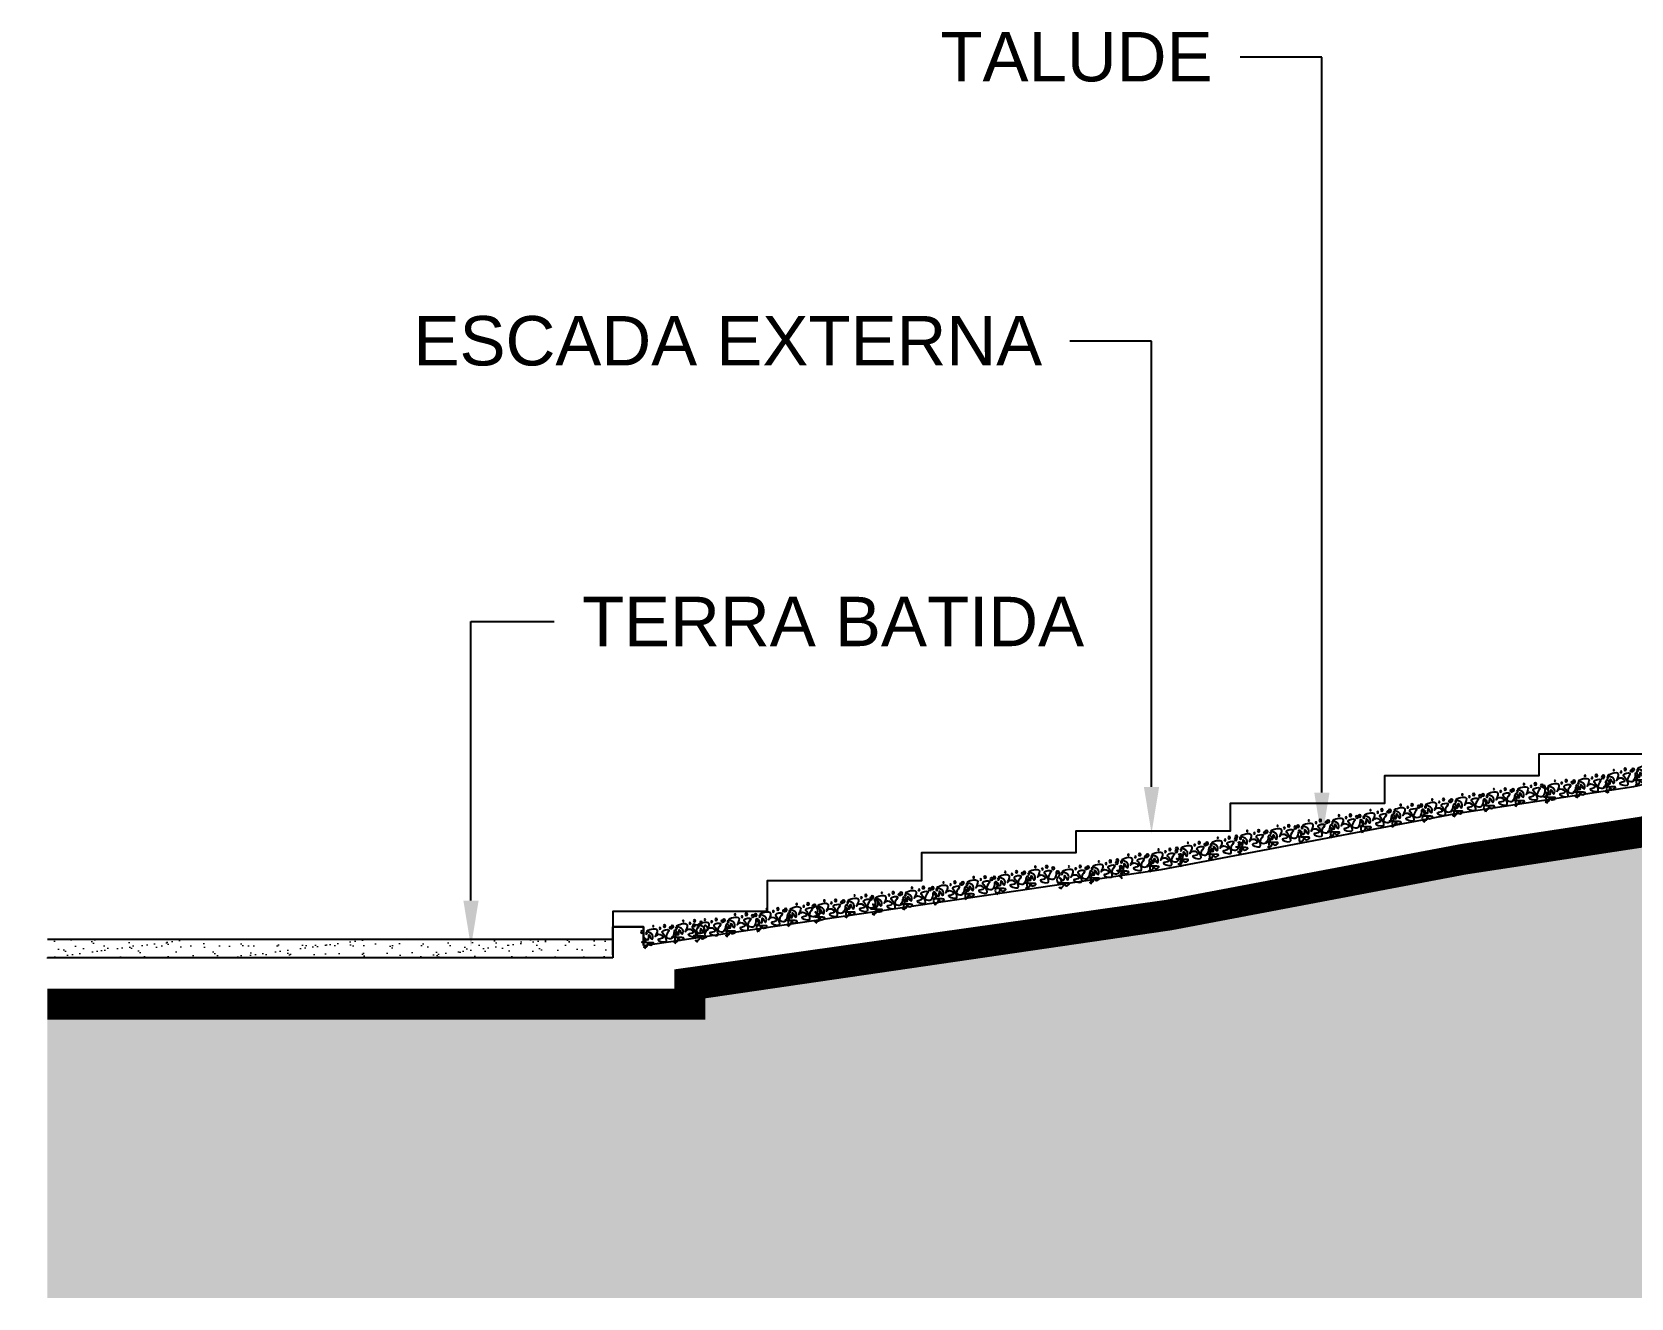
# Model space of a CAD drawing. Header units: metres. Extents: x 2362 to 4220, y 91 to 382.
# Drawn here: x 3148.82 to 3154, y 116.22 to 120.32 of the extents above; entities that cross this region are included whole.
import ezdxf
from ezdxf import colors
from ezdxf.entities.mleader import LeaderData, LeaderLine
from ezdxf.math import Vec2, Vec3

# ---------------------------------------------------------------- set-up
doc = ezdxf.new("R2010")
doc.units = ezdxf.units.M
doc.header["$LTSCALE"] = 5
doc.header["$MEASUREMENT"] = 0
doc.layers.add('HACH', color=251, linetype='Continuous', lineweight=5)
for name, color, linetype in [('PENA 01', 1, 'Continuous'), ('PENA 02', 2, 'Continuous'), ('PENA 06', 6, 'Continuous'), ('TXT ESPECIFICAÇÕES', 7, 'Continuous'), ('VEG_PLANTAS', 94, 'Continuous')]:
    doc.layers.add(name, color=color, linetype=linetype)
doc.styles.get("Standard").update_dxf_attribs({"font": 'arial.ttf'})

# ---------------------------------------------------------------- blocks, each defined once
blk = doc.blocks.new('cacho6')
for centre, radius in [((-0.4162314897766209, 0.2422481668974825), 0.018353002582938), ((-0.3253869985356631, 0.2837365421311855), 0.0155581419045886), ((-0.2553069579882532, 0.2603993304662548), 0.0103822299248157), ((-0.1592713517848807, 0.3096667754603004), 0.0082006619767601), ((0.0146309651204746, 0.2526202607059105), 0.0183358022910445), ((0.1277052912489012, 0.2837365421309226), 0.0155581419045886), ((0.197785331796311, 0.2603993304659902), 0.0103822299248157), ((0.2938209379996834, 0.3096667754600357), 0.0082006619767601), ((0.4677232549050388, 0.2526202607056458), 0.0183358022910445), ((-0.0424712857318923, 0.2215039792806355), 0.0116054156875608), ((0.4106210040526719, 0.2215039792803708), 0.0116054156875608)]:
    blk.add_circle(centre, radius)
blk.add_arc((0.0368608000079434, 0.2422481668972178), 0.018353002582938, 202.9972204517854, 106.9767355820522)
for points, knots in [([(0, 0), (0.0168866115852637, 0.0129986778744744), (0.0487822139055965, 0.0389975826048446), (-0.0348721634708511, 0.0094002811660534), (-0.0423037393430548, 0.0945211168862947), (-0.0622960062190003, 0.0178862296488571), (-0.1764361591630603, 0.07331009418915), (-0.0405341420246117, 0.0710347041745649), (0.0784166213317121, 0.1167524509603481), (-0.0488515351239869, 0.0777765045061667), (0.0272239206148726, 0.2140740318109557), (-0.0667766707535122, 0.0680650442400808), (-0.0757106310377651, 0.2553915126321051), (-0.1038089232166186, 0.0707165699342998), (-0.1610390547265439, 0.2146285296095876), (0.0421737746973463, 0.2566836193728701), (-0.2970566023272596, 0.3037150450867507), (-0.125540831028971, 0.1125482674422749), (-0.2282824235411311, 0.2099274555710107), (-0.3212696669170469, 0.0939032807642519), (-0.1294788074087165, 0.1219606013547061), (-0.3501784961230925, -0.0046334894679667), (-0.3104480048872489, 0.1421474320336333), (-0.2526543876659986, 0.2297172060601529), (-0.4529463456651542, 0.2302710205234977), (-0.2719371325075599, 0.1279642726088586), (-0.4055539254846821, 0.0645002587488755), (-0.4478840796213321, 0.1295191552484312), (-0.4633377620424, 0.2183871557367745), (-0.5219578574532023, 0.1325064498414825), (-0.4277693066027127, 0.0909797677271431), (-0.4436301057888841, 0.0307177892529378), (-0.4530922897845642, 2.558e-13)], [0.0119653373187085, 0.0119653373187085, 0.0119653373187085, 0.0119653373187085, 0.0826093972063695, 0.1695586416530286, 0.2430435373258136, 0.2994075536037553, 0.4003944734615301, 0.5947086107148307, 0.690457771005494, 0.7856281890927757, 0.8915804121933081, 1.001822525838758, 1.123847518083621, 1.25155969898691, 1.356811214961988, 1.528140780572524, 1.78369963763388, 1.951889237564539, 2.052489614086571, 2.190103623799917, 2.31820733469182, 2.515510428153343, 2.701394114339793, 2.792269043503961, 2.948062415445121, 3.123128639304652, 3.249217463897882, 3.402203775967889, 3.477690971567545, 3.561629637085665, 3.701910996068317, 3.843182048075233, 3.843182048075233, 3.843182048075233, 3.843182048075233]), ([(0.4530922897845642, -2.647e-13), (0.4699789013698421, 0.0129986778742097), (0.5018745036901607, 0.0389975826045799), (0.4182201263137131, 0.0094002811657905), (0.4107885504415095, 0.0945211168860318), (0.3907962835655638, 0.0178862296485924), (0.2766561306215038, 0.0733100941888854), (0.4125581477599525, 0.0710347041743003), (0.5315089111162763, 0.1167524509600835), (0.4042407546605773, 0.07777650450590201), (0.4803162103994368, 0.2140740318106911), (0.3863156190310519, 0.0680650442398161), (0.3773816587467991, 0.2553915126318405), (0.3492833665679456, 0.0707165699340351), (0.2920532350580345, 0.2146285296093229), (0.4952660644819105, 0.2566836193726072), (0.1560356874573046, 0.3037150450864861), (0.3275514587555932, 0.112548267442012), (0.224809866243433, 0.209927455570746), (0.1318226228675172, 0.0939032807639873), (0.3236134823758476, 0.1219606013544414), (0.1029137936614717, -0.0046334894682314), (0.1426442848973153, 0.1421474320333687), (0.2004379021185656, 0.2297172060598882), (0.00014594411941, 0.230271020523233), (0.1811551572770185, 0.1279642726085939), (0.0475383642998821, 0.0645002587486108), (0.0052082101632323, 0.1295191552481665), (-0.0102454722578358, 0.2183871557365116), (-0.0502522251448454, 0.1597757161877062), (-0.0418230451557662, 0.1356404588979441), (-0.0368148217828122, 0.1280344641553253)], [0.0119653373187085, 0.0119653373187085, 0.0119653373187085, 0.0119653373187085, 0.0826093972063695, 0.1695586416530286, 0.2430435373258136, 0.2994075536037553, 0.4003944734615301, 0.5947086107148307, 0.690457771005494, 0.7856281890927757, 0.8915804121933081, 1.001822525838758, 1.123847518083621, 1.25155969898691, 1.356811214961988, 1.528140780572524, 1.78369963763388, 1.951889237564539, 2.052489614086571, 2.190103623799917, 2.31820733469182, 2.515510428153343, 2.701394114339793, 2.792269043503961, 2.948062415445121, 3.123128639304652, 3.249217463897882, 3.402203775967889, 3.477690971567545, 3.561629637085665, 3.606746477732273, 3.606746477732273, 3.606746477732273, 3.606746477732273]), ([(-0.0006372206962766, 0.0894061299759734), (0.0007318930238682, 0.0876653252858582), (0.0135092958937975, 0.0697082208195514), (0.0121825592891156, 0.0472412135392375), (0.0071939991802452, 0.0257806806731331)], [3.690803195293475, 3.690803195293475, 3.690803195293475, 3.690803195293475, 3.701910996068317, 3.803253898670838, 3.803253898670838, 3.803253898670838, 3.803253898670838])]:
    blk.add_open_spline(points, degree=3, knots=knots)

msp = doc.modelspace()

# ---------------------------------------------------------------- hatches: boundary and pattern name
at = {"layer": 'HACH'}
h = msp.add_hatch(dxfattribs=at)
h.set_pattern_fill('AR-SAND,_O', color=34, scale=0.03, double=1)
h.set_pattern_definition([(37.50000000000001, (3148.866068729896, 117.3186120819051), (-0.001889800743288245, 0.05780471307039476), [0, -0.0456, 0, -0.051, 0, -0.04875]), (7.499999999999999, (3148.866068729896, 117.3186120819051), (0.05309330115803181, 0.0846643819568922), [0, -0.0246, 0, -0.0411, 0, -0.01575]), (327.5, (3148.829168729896, 117.3186120819051), (0.09342425585254485, 0.0001697716061089483), [0, -0.015, 0, -0.054, 0, -0.0705]), (317.5, (3148.829168729896, 117.3186120819051), (0.0901837981371688, 0.02633026694802748), [0, -0.0075, 0, -0.03539999999999999, 0, -0.0405])])
h.paths.add_polyline_path([(3150.697420947682, 117.3586120819051), (3150.697420947682, 117.3786120819051), (3148.866068729896, 117.3786120819051), (3148.866068729896, 117.3186120819053), (3150.697420947682, 117.3186120819051)])
at = {"layer": 'PENA 01', "ltscale": 1.5}
h = msp.add_hatch(dxfattribs=at)
h.set_pattern_fill('EARTH', color=256, scale=0.75, angle=45, style=0, double=1)
h.set_pattern_definition([(45, (3148.044373889657, 115.3186120819051), (2.775557561562891e-17, 0.2651650429449554), [0.1875, -0.1875]), (45, (3147.994655444104, 115.3683305274574), (2.775557561562891e-17, 0.2651650429449554), [0.1875, -0.1875]), (45, (3147.944936998552, 115.4180489730096), (2.775557561562891e-17, 0.2651650429449554), [0.1875, -0.1875]), (135, (3147.944936998552, 115.4511946033778), (-0.2651650429449553, 5.551115123125783e-17), [0.1875, -0.1875]), (135, (3147.994655444104, 115.5009130489299), (-0.2651650429449553, 5.551115123125783e-17), [0.1875, -0.1875]), (135, (3148.044373889657, 115.550631494482), (-0.2651650429449553, 5.551115123125783e-17), [0.1875, -0.1875])])
h.paths.add_polyline_path([(3148.866068729897, 117.1686120819053), (3148.866068729897, 116.2166388482007), (3297.67242381574, 116.2166388482007), (3297.67242381574, 117.0686120819051), (3294.922055134156, 117.0686120819053), (3294.877356213736, 117.1133109477131), (3293.52126297822, 117.5470558982355), (3292.333633025045, 117.765067756547), (3290.970868325398, 117.9141241781061), (3290.970868325398, 117.9486120819053), (3288.860868325401, 117.9486120819053), (3288.860868325401, 118.0886120819052), (3157.010868325397, 118.0886120819052), (3157.010868325397, 117.9286120819053), (3154.847420947682, 117.9286120819053), (3154.847420947682, 117.9084682392137), (3154.033897670024, 117.7264243125621), (3153.454013223464, 117.6381124226635), (3152.499393337082, 117.4572767714191), (3150.947420947686, 117.2290566879741), (3150.947420947689, 117.1686120819053)])

# ---------------------------------------------------------------- linework, layer by layer
at = {"layer": 'PENA 01'}
for points in [[(3154.697420947682, 118.0986120819051), (3154.697420947682, 118.0986120819051), (3154.697420947682, 118.0486120819052), (3154.197420947682, 118.0486120819052), (3154.197420947682, 117.9786120819052), (3153.697420947682, 117.9786120819052), (3153.697420947682, 117.9086120819052), (3153.197420947682, 117.9086120819052), (3153.197420947682, 117.8186120819051), (3152.697420947682, 117.8186120819051), (3152.697420947682, 117.7286120819052), (3152.197420947682, 117.7286120819052), (3152.197420947682, 117.6586120819052), (3151.697420947682, 117.6586120819052), (3151.697420947682, 117.5686120819051), (3151.197420947682, 117.5686120819051), (3151.197420947682, 117.4686120819052), (3150.697420947682, 117.4686120819052), (3150.697420947682, 117.3786120819051), (3150.697420947682, 117.3786120819051)], [(3150.697420947682, 117.3786120819051), (3148.866068729896, 117.3786120819051)]]:
    msp.add_lwpolyline(points, dxfattribs=at)
at = {"layer": 'PENA 02', "const_width": 0.1}
msp.add_lwpolyline([(3297.67242381574, 117.0686120819053), (3294.922055134156, 117.0686120819053), (3294.877356213736, 117.1133109477131), (3293.52126297822, 117.5470558982355), (3292.333633025045, 117.765067756547), (3290.970868325398, 117.9141241781061), (3290.970868325398, 117.9486120819053), (3288.860868325401, 117.9486120819053), (3288.860868325401, 118.0886120819052), (3157.010868325397, 118.0886120819052), (3157.010868325397, 117.9286120819053), (3156.810868325397, 117.9286120819053), (3154.847420947682, 117.9286120819053), (3154.847420947682, 117.9084682392137), (3154.033897670024, 117.7264243125621), (3153.454013223464, 117.6381124226635), (3152.499393337082, 117.4572767714191), (3150.947420947686, 117.2290566879741), (3150.947420947689, 117.1686120819053), (3148.866068729896, 117.1686120819053)], dxfattribs=at)
at = {"layer": 'PENA 06'}
for p, q in [((3150.697420947682, 117.3586120819051), (3150.697420947682, 117.3186120819051)), ((3150.697420947682, 117.3186120819051), (3148.866068729896, 117.3186120819053))]:
    msp.add_line(p, q, dxfattribs=at)
for points in [[(3150.797420947682, 117.3586120819051), (3152.474512091866, 117.6052310833035), (3153.428754123381, 117.7859951567062), (3154.006195099425, 117.8739349250549), (3154.697420947682, 118.0286120819052), (3154.697420947682, 118.0786120819051)], [(3150.797420947682, 117.3586120819052), (3150.797420947682, 117.4186120819053), (3150.697420947682, 117.4186120819053), (3150.697420947682, 117.3186120819051)], [(3150.697420947682, 117.3286120819051), (3150.697420947682, 117.4186120819053), (3150.797420947682, 117.4186120819053), (3150.797420947682, 117.3586120819051)]]:
    msp.add_lwpolyline(points, dxfattribs=at)

# ---------------------------------------------------------------- block references
at = {"layer": 'VEG_PLANTAS', "xscale": -0.218499311663983, "yscale": 0.2184993116639829, "zscale": 0.2184993116639829}
for p, rotation in [((3154.018812204587, 117.8751340377436), 12.91918959528202), ((3153.824463318879, 117.8360222128786), 9.63395829766518), ((3153.427143259598, 117.77499542554), 9.63395829766518), ((3153.62688772812, 117.8088256719739), 9.63395829766518), ((3153.227398791075, 117.7411651791061), 9.63395829766518), ((3152.82790985403, 117.6735046862382), 9.63395829766518), ((3153.027654322553, 117.7073349326722), 9.63395829766518), ((3152.635182111394, 117.6351063961509), 9.63395829766518), ((3152.442454368759, 117.5967081060635), 9.63395829766518), ((3152.043706760111, 117.540865187311), 9.63395829766518), ((3152.249726626123, 117.5583098159761), 9.63395829766518), ((3151.644217811907, 117.4732047603431), 9.63395829766518), ((3151.843962285714, 117.5070349755718), 9.63395829766518), ((3151.270354505493, 117.4203155424604), 9.63395829766518), ((3151.457529299998, 117.44783990276), 9.63395829766518), ((3150.902872817011, 117.3653894957746), 9.63395829766518), ((3151.070609797731, 117.3864867260824), 9.63395829766518)]:
    msp.add_blockref('cacho6', p, dxfattribs=dict(at, rotation=rotation))

# ---------------------------------------------------------------- leaders
at = {"layer": 'TXT ESPECIFICAÇÕES', "ltscale": 0.05}
ml = msp.add_multileader_mtext('Standard', dxfattribs=at)
ml.set_content('TALUDE', color=256)
ml.set_leader_properties()
ml.build(insert=Vec2(0, 0))
ml.multileader.update_dxf_attribs({"dogleg_length": 0.36, "arrow_head_size": 0.15})
ctx = ml.context
ctx.base_point, ctx.char_height, ctx.arrow_head_size, ctx.landing_gap_size, ctx.plane_origin = Vec3(3151.686139315071, 120.2367382792292), 0.16, 0.15, 0.09, Vec3(3158.026065084802, 124.0188342663815)
ctx.text_align_type = 2
notes = []
notes.append((ctx, [(0, (1, 1, 0), (3152.994968417656, 120.2367382792292), (-1, 0), 0.2642179156813285, [(0, [(3152.994968417656, 117.703822218855)], 0, [])])]))
ctx.mtext.insert, ctx.mtext.alignment, ctx.mtext.flow_direction = Vec3(3152.640750501974, 120.3181025357094), 3, 5
ml = msp.add_multileader_mtext('Standard', dxfattribs=at)
ml.set_content('ESCADA EXTERNA', color=256)
ml.set_leader_properties()
ml.build(insert=Vec2(0, 0))
ml.multileader.update_dxf_attribs({"dogleg_length": 0.36, "arrow_head_size": 0.15})
ctx = ml.context
ctx.base_point, ctx.char_height, ctx.arrow_head_size, ctx.landing_gap_size, ctx.plane_origin = Vec3(3149.97922089372, 119.3164473257182), 0.16, 0.15, 0.09, Vec3(3157.474180769863, 125.2095126609154)
ctx.text_align_type = 2
notes.append((ctx, [(0, (1, 1, 0), (3152.443084102717, 119.3164473257182), (-1, 0), 0.2642179156813285, [(0, [(3152.443084102717, 117.722140344266)], 0, [])])]))
ctx.mtext.insert, ctx.mtext.alignment, ctx.mtext.flow_direction = Vec3(3152.088866187035, 119.3978115821984), 3, 5
ml = msp.add_multileader_mtext('Standard', dxfattribs=at)
ml.set_content('TERRA BATIDA', color=256)
ml.set_leader_properties()
ml.build(insert=Vec2(0, 0))
ml.multileader.update_dxf_attribs({"dogleg_length": 0.36, "arrow_head_size": 0.15})
ctx = ml.context
ctx.base_point, ctx.char_height, ctx.arrow_head_size, ctx.landing_gap_size, ctx.plane_origin = Vec3(3150.507891736758, 118.408306677752), 0.16, 0.15, 0.09, Vec3(3155.269442062126, 124.8413435997381)
notes.append((ctx, [(1, (1, 1, 0), (3150.238345394979, 118.408306677752), (1, 0), 0.269546341778877, [(0, [(3150.238345394979, 117.3539712830888)], 0, [])])]))
ctx.mtext.insert, ctx.mtext.flow_direction = Vec3(3150.597891736758, 118.4883612480112), 5
for ctx, leaders in notes:
    for number, flags, end, landing, length, lines in leaders:
        leader = LeaderData()
        leader.index, (leader.has_last_leader_line, leader.has_dogleg_vector, leader.attachment_direction) = number, flags
        leader.last_leader_point, leader.dogleg_vector, leader.dogleg_length = Vec3(end), Vec3(landing), length
        for number, points, colour, breaks in lines:
            line = LeaderLine()
            line.index, line.vertices, line.color, line.breaks = number, Vec3.list(points), colors.encode_raw_color(colour), breaks
            leader.lines.append(line)
        ctx.leaders.append(leader)

doc.saveas('drawing.dxf')
